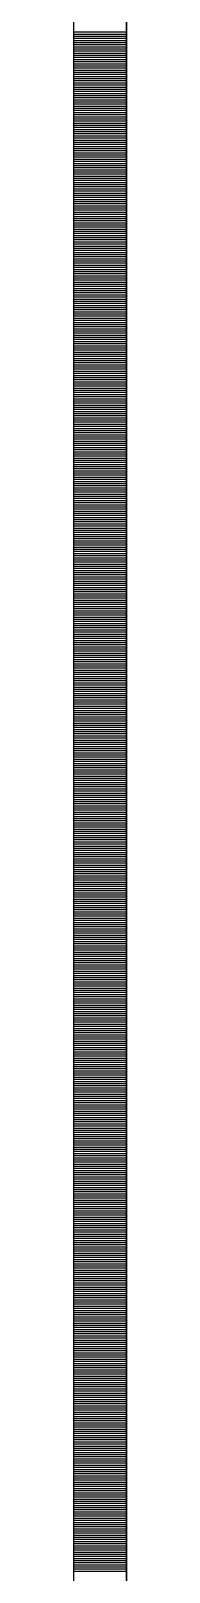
# Model space of a CAD drawing. Header units: millimetres. Extents: x -231292 to 573618, y -153144 to 564035.
# Drawn here: x 8548 to 8573, y 221993 to 222720 of the extents above; entities that cross this region are included whole.
import ezdxf

# ---------------------------------------------------------------- set-up
doc = ezdxf.new("R2010")
doc.units = ezdxf.units.MM
doc.layers.add('АР_Тонкая', color=250, linetype='Continuous', lineweight=5)
doc.layers.add('АР_Штриховка', color=250, linetype='Continuous', lineweight=0)

msp = doc.modelspace()

# ---------------------------------------------------------------- linework, layer by layer
at = {"layer": 'АР_Тонкая', "color": 18, "linetype": 'Continuous', "lineweight": 25, "true_color": 0x000000}
for p, q in [((8548.243, 263866.253), (8548.243, 187666.253)), ((8573.243, 263866.253), (8573.243, 187666.253)), ((8573.243, 187666.253), (8573.243, 263866.253))]:
    msp.add_line(p, q, dxfattribs=at)
at = {"layer": 'АР_Штриховка', "color": 18, "linetype": 'Continuous', "lineweight": 25, "true_color": 0x000000}
for p, q in [((8548.243, 222719.002), (8573.243, 222719.002)), ((8548.243, 222718.002), (8573.243, 222718.002)), ((8548.243, 222717.002), (8573.243, 222717.002)), ((8548.243, 222716.002), (8573.243, 222716.002)), ((8548.243, 222715.002), (8573.243, 222715.002)), ((8548.243, 222714.002), (8573.243, 222714.002)), ((8548.243, 222713.002), (8573.243, 222713.002)), ((8548.243, 222712.002), (8573.243, 222712.002)), ((8548.243, 222711.002), (8573.243, 222711.002)), ((8548.243, 222710.002), (8573.243, 222710.002)), ((8548.243, 222709.002), (8573.243, 222709.002)), ((8548.243, 222708.002), (8573.243, 222708.002)), ((8548.243, 222707.002), (8573.243, 222707.002)), ((8548.243, 222706.002), (8573.243, 222706.002)), ((8548.243, 222705.002), (8573.243, 222705.002)), ((8548.243, 222704.002), (8573.243, 222704.002)), ((8548.243, 222703.002), (8573.243, 222703.002)), ((8548.243, 222702.002), (8573.243, 222702.002)), ((8548.243, 222701.002), (8573.243, 222701.002)), ((8548.243, 222700.002), (8573.243, 222700.002)), ((8548.243, 222699.002), (8573.243, 222699.002)), ((8548.243, 222698.002), (8573.243, 222698.002)), ((8548.243, 222697.002), (8573.243, 222697.002)), ((8548.243, 222696.002), (8573.243, 222696.002)), ((8548.243, 222695.002), (8573.243, 222695.002)), ((8548.243, 222694.002), (8573.243, 222694.002)), ((8548.243, 222693.002), (8573.243, 222693.002)), ((8548.243, 222692.002), (8573.243, 222692.002)), ((8548.243, 222691.002), (8573.243, 222691.002)), ((8548.243, 222690.002), (8573.243, 222690.002)), ((8548.243, 222689.002), (8573.243, 222689.002)), ((8548.243, 222688.002), (8573.243, 222688.002)), ((8548.243, 222687.002), (8573.243, 222687.002)), ((8548.243, 222686.002), (8573.243, 222686.002)), ((8548.243, 222685.002), (8573.243, 222685.002)), ((8548.243, 222684.002), (8573.243, 222684.002)), ((8548.243, 222683.002), (8573.243, 222683.002)), ((8548.243, 222682.002), (8573.243, 222682.002)), ((8548.243, 222681.002), (8573.243, 222681.002)), ((8548.243, 222680.002), (8573.243, 222680.002)), ((8548.243, 222679.002), (8573.243, 222679.002)), ((8548.243, 222678.002), (8573.243, 222678.002)), ((8548.243, 222677.002), (8573.243, 222677.002)), ((8548.243, 222676.002), (8573.243, 222676.002)), ((8548.243, 222675.002), (8573.243, 222675.002)), ((8548.243, 222674.002), (8573.243, 222674.002)), ((8548.243, 222673.002), (8573.243, 222673.002)), ((8548.243, 222672.002), (8573.243, 222672.002)), ((8548.243, 222671.002), (8573.243, 222671.002)), ((8548.243, 222670.002), (8573.243, 222670.002)), ((8548.243, 222669.002), (8573.243, 222669.002)), ((8548.243, 222668.002), (8573.243, 222668.002)), ((8548.243, 222667.002), (8573.243, 222667.002)), ((8548.243, 222666.002), (8573.243, 222666.002)), ((8548.243, 222665.002), (8573.243, 222665.002)), ((8548.243, 222664.002), (8573.243, 222664.002)), ((8548.243, 222663.002), (8573.243, 222663.002)), ((8548.243, 222662.002), (8573.243, 222662.002)), ((8548.243, 222661.002), (8573.243, 222661.002)), ((8548.243, 222660.002), (8573.243, 222660.002)), ((8548.243, 222659.002), (8573.243, 222659.002)), ((8548.243, 222658.002), (8573.243, 222658.002)), ((8548.243, 222657.002), (8573.243, 222657.002)), ((8548.243, 222656.002), (8573.243, 222656.002)), ((8548.243, 222655.002), (8573.243, 222655.002)), ((8548.243, 222654.002), (8573.243, 222654.002)), ((8548.243, 222653.002), (8573.243, 222653.002)), ((8548.243, 222652.002), (8573.243, 222652.002)), ((8548.243, 222651.002), (8573.243, 222651.002)), ((8548.243, 222650.002), (8573.243, 222650.002)), ((8548.243, 222649.002), (8573.243, 222649.002)), ((8548.243, 222648.002), (8573.243, 222648.002)), ((8548.243, 222647.002), (8573.243, 222647.002)), ((8548.243, 222646.002), (8573.243, 222646.002)), ((8548.243, 222645.002), (8573.243, 222645.002)), ((8548.243, 222644.002), (8573.243, 222644.002)), ((8548.243, 222643.002), (8573.243, 222643.002)), ((8548.243, 222642.002), (8573.243, 222642.002)), ((8548.243, 222641.002), (8573.243, 222641.002)), ((8548.243, 222640.002), (8573.243, 222640.002)), ((8548.243, 222639.002), (8573.243, 222639.002)), ((8548.243, 222638.002), (8573.243, 222638.002)), ((8548.243, 222637.002), (8573.243, 222637.002)), ((8548.243, 222636.002), (8573.243, 222636.002)), ((8548.243, 222635.002), (8573.243, 222635.002)), ((8548.243, 222634.002), (8573.243, 222634.002)), ((8548.243, 222633.002), (8573.243, 222633.002)), ((8548.243, 222632.002), (8573.243, 222632.002)), ((8548.243, 222631.002), (8573.243, 222631.002)), ((8548.243, 222630.002), (8573.243, 222630.002)), ((8548.243, 222629.002), (8573.243, 222629.002)), ((8548.243, 222628.002), (8573.243, 222628.002)), ((8548.243, 222627.002), (8573.243, 222627.002)), ((8548.243, 222626.002), (8573.243, 222626.002)), ((8548.243, 222625.002), (8573.243, 222625.002)), ((8548.243, 222624.002), (8573.243, 222624.002)), ((8548.243, 222623.002), (8573.243, 222623.002)), ((8548.243, 222622.002), (8573.243, 222622.002)), ((8548.243, 222621.002), (8573.243, 222621.002)), ((8548.243, 222620.002), (8573.243, 222620.002)), ((8548.243, 222619.002), (8573.243, 222619.002)), ((8548.243, 222618.002), (8573.243, 222618.002)), ((8548.243, 222617.002), (8573.243, 222617.002)), ((8548.243, 222616.002), (8573.243, 222616.002)), ((8548.243, 222615.002), (8573.243, 222615.002)), ((8548.243, 222614.002), (8573.243, 222614.002)), ((8548.243, 222613.002), (8573.243, 222613.002)), ((8548.243, 222612.002), (8573.243, 222612.002)), ((8548.243, 222611.002), (8573.243, 222611.002)), ((8548.243, 222610.002), (8573.243, 222610.002)), ((8548.243, 222609.002), (8573.243, 222609.002)), ((8548.243, 222608.002), (8573.243, 222608.002)), ((8548.243, 222607.002), (8573.243, 222607.002)), ((8548.243, 222606.002), (8573.243, 222606.002)), ((8548.243, 222605.002), (8573.243, 222605.002)), ((8548.243, 222604.002), (8573.243, 222604.002)), ((8548.243, 222603.002), (8573.243, 222603.002)), ((8548.243, 222602.002), (8573.243, 222602.002)), ((8548.243, 222601.002), (8573.243, 222601.002)), ((8548.243, 222600.002), (8573.243, 222600.002)), ((8548.243, 222599.002), (8573.243, 222599.002)), ((8548.243, 222598.002), (8573.243, 222598.002)), ((8548.243, 222597.002), (8573.243, 222597.002)), ((8548.243, 222596.002), (8573.243, 222596.002)), ((8548.243, 222595.002), (8573.243, 222595.002)), ((8548.243, 222594.002), (8573.243, 222594.002)), ((8548.243, 222593.002), (8573.243, 222593.002)), ((8548.243, 222592.002), (8573.243, 222592.002)), ((8548.243, 222591.002), (8573.243, 222591.002)), ((8548.243, 222590.002), (8573.243, 222590.002)), ((8548.243, 222589.002), (8573.243, 222589.002)), ((8548.243, 222588.002), (8573.243, 222588.002)), ((8548.243, 222587.002), (8573.243, 222587.002)), ((8548.243, 222586.002), (8573.243, 222586.002)), ((8548.243, 222585.002), (8573.243, 222585.002)), ((8548.243, 222584.002), (8573.243, 222584.002)), ((8548.243, 222583.002), (8573.243, 222583.002)), ((8548.243, 222582.002), (8573.243, 222582.002)), ((8548.243, 222581.002), (8573.243, 222581.002)), ((8548.243, 222580.002), (8573.243, 222580.002)), ((8548.243, 222579.002), (8573.243, 222579.002)), ((8548.243, 222578.002), (8573.243, 222578.002)), ((8548.243, 222577.002), (8573.243, 222577.002)), ((8548.243, 222576.002), (8573.243, 222576.002)), ((8548.243, 222575.002), (8573.243, 222575.002)), ((8548.243, 222574.002), (8573.243, 222574.002)), ((8548.243, 222573.002), (8573.243, 222573.002)), ((8548.243, 222572.002), (8573.243, 222572.002)), ((8548.243, 222571.002), (8573.243, 222571.002)), ((8548.243, 222570.002), (8573.243, 222570.002)), ((8548.243, 222569.002), (8573.243, 222569.002)), ((8548.243, 222568.002), (8573.243, 222568.002)), ((8548.243, 222567.002), (8573.243, 222567.002)), ((8548.243, 222566.002), (8573.243, 222566.002)), ((8548.243, 222565.002), (8573.243, 222565.002)), ((8548.243, 222564.002), (8573.243, 222564.002)), ((8548.243, 222563.002), (8573.243, 222563.002)), ((8548.243, 222562.002), (8573.243, 222562.002)), ((8548.243, 222561.002), (8573.243, 222561.002)), ((8548.243, 222560.002), (8573.243, 222560.002)), ((8548.243, 222559.002), (8573.243, 222559.002)), ((8548.243, 222558.002), (8573.243, 222558.002)), ((8548.243, 222557.002), (8573.243, 222557.002)), ((8548.243, 222556.002), (8573.243, 222556.002)), ((8548.243, 222555.002), (8573.243, 222555.002)), ((8548.243, 222554.002), (8573.243, 222554.002)), ((8548.243, 222553.002), (8573.243, 222553.002)), ((8548.243, 222552.002), (8573.243, 222552.002)), ((8548.243, 222551.002), (8573.243, 222551.002)), ((8548.243, 222550.002), (8573.243, 222550.002)), ((8548.243, 222549.002), (8573.243, 222549.002)), ((8548.243, 222548.002), (8573.243, 222548.002)), ((8548.243, 222547.002), (8573.243, 222547.002)), ((8548.243, 222546.002), (8573.243, 222546.002)), ((8548.243, 222545.002), (8573.243, 222545.002)), ((8548.243, 222544.002), (8573.243, 222544.002)), ((8548.243, 222543.002), (8573.243, 222543.002)), ((8548.243, 222542.002), (8573.243, 222542.002)), ((8548.243, 222541.002), (8573.243, 222541.002)), ((8548.243, 222540.002), (8573.243, 222540.002)), ((8548.243, 222539.002), (8573.243, 222539.002)), ((8548.243, 222538.002), (8573.243, 222538.002)), ((8548.243, 222537.002), (8573.243, 222537.002)), ((8548.243, 222536.002), (8573.243, 222536.002)), ((8548.243, 222535.002), (8573.243, 222535.002)), ((8548.243, 222534.002), (8573.243, 222534.002)), ((8548.243, 222533.002), (8573.243, 222533.002)), ((8548.243, 222532.002), (8573.243, 222532.002)), ((8548.243, 222531.002), (8573.243, 222531.002)), ((8548.243, 222530.002), (8573.243, 222530.002)), ((8548.243, 222529.002), (8573.243, 222529.002)), ((8548.243, 222528.002), (8573.243, 222528.002)), ((8548.243, 222527.002), (8573.243, 222527.002)), ((8548.243, 222526.002), (8573.243, 222526.002)), ((8548.243, 222525.002), (8573.243, 222525.002)), ((8548.243, 222524.002), (8573.243, 222524.002)), ((8548.243, 222523.002), (8573.243, 222523.002)), ((8548.243, 222522.002), (8573.243, 222522.002)), ((8548.243, 222521.002), (8573.243, 222521.002)), ((8548.243, 222520.002), (8573.243, 222520.002)), ((8548.243, 222519.002), (8573.243, 222519.002)), ((8548.243, 222518.002), (8573.243, 222518.002)), ((8548.243, 222517.002), (8573.243, 222517.002)), ((8548.243, 222516.002), (8573.243, 222516.002)), ((8548.243, 222515.002), (8573.243, 222515.002)), ((8548.243, 222514.002), (8573.243, 222514.002)), ((8548.243, 222513.002), (8573.243, 222513.002)), ((8548.243, 222512.002), (8573.243, 222512.002)), ((8548.243, 222511.002), (8573.243, 222511.002)), ((8548.243, 222510.002), (8573.243, 222510.002)), ((8548.243, 222509.002), (8573.243, 222509.002)), ((8548.243, 222508.002), (8573.243, 222508.002)), ((8548.243, 222507.002), (8573.243, 222507.002)), ((8548.243, 222506.002), (8573.243, 222506.002)), ((8548.243, 222505.002), (8573.243, 222505.002)), ((8548.243, 222504.002), (8573.243, 222504.002)), ((8548.243, 222503.002), (8573.243, 222503.002)), ((8548.243, 222502.002), (8573.243, 222502.002)), ((8548.243, 222501.002), (8573.243, 222501.002)), ((8548.243, 222500.002), (8573.243, 222500.002)), ((8548.243, 222499.002), (8573.243, 222499.002)), ((8548.243, 222498.002), (8573.243, 222498.002)), ((8548.243, 222497.002), (8573.243, 222497.002)), ((8548.243, 222496.002), (8573.243, 222496.002)), ((8548.243, 222495.002), (8573.243, 222495.002)), ((8548.243, 222494.002), (8573.243, 222494.002)), ((8548.243, 222493.002), (8573.243, 222493.002)), ((8548.243, 222492.002), (8573.243, 222492.002)), ((8548.243, 222491.002), (8573.243, 222491.002)), ((8548.243, 222490.002), (8573.243, 222490.002)), ((8548.243, 222489.002), (8573.243, 222489.002)), ((8548.243, 222488.002), (8573.243, 222488.002)), ((8548.243, 222487.002), (8573.243, 222487.002)), ((8548.243, 222486.002), (8573.243, 222486.002)), ((8548.243, 222485.002), (8573.243, 222485.002)), ((8548.243, 222484.002), (8573.243, 222484.002)), ((8548.243, 222483.002), (8573.243, 222483.002)), ((8548.243, 222482.002), (8573.243, 222482.002)), ((8548.243, 222481.002), (8573.243, 222481.002)), ((8548.243, 222480.002), (8573.243, 222480.002)), ((8548.243, 222479.002), (8573.243, 222479.002)), ((8548.243, 222478.002), (8573.243, 222478.002)), ((8548.243, 222477.002), (8573.243, 222477.002)), ((8548.243, 222476.002), (8573.243, 222476.002)), ((8548.243, 222475.002), (8573.243, 222475.002)), ((8548.243, 222474.002), (8573.243, 222474.002)), ((8548.243, 222473.002), (8573.243, 222473.002)), ((8548.243, 222472.002), (8573.243, 222472.002)), ((8548.243, 222471.002), (8573.243, 222471.002)), ((8548.243, 222470.002), (8573.243, 222470.002)), ((8548.243, 222469.002), (8573.243, 222469.002)), ((8548.243, 222468.002), (8573.243, 222468.002)), ((8548.243, 222467.002), (8573.243, 222467.002)), ((8548.243, 222466.002), (8573.243, 222466.002)), ((8548.243, 222465.002), (8573.243, 222465.002)), ((8548.243, 222464.002), (8573.243, 222464.002)), ((8548.243, 222463.002), (8573.243, 222463.002)), ((8548.243, 222462.002), (8573.243, 222462.002)), ((8548.243, 222461.002), (8573.243, 222461.002)), ((8548.243, 222460.002), (8573.243, 222460.002)), ((8548.243, 222459.002), (8573.243, 222459.002)), ((8548.243, 222458.002), (8573.243, 222458.002)), ((8548.243, 222457.002), (8573.243, 222457.002)), ((8548.243, 222456.002), (8573.243, 222456.002)), ((8548.243, 222455.002), (8573.243, 222455.002)), ((8548.243, 222454.002), (8573.243, 222454.002)), ((8548.243, 222453.002), (8573.243, 222453.002)), ((8548.243, 222452.002), (8573.243, 222452.002)), ((8548.243, 222451.002), (8573.243, 222451.002)), ((8548.243, 222450.002), (8573.243, 222450.002)), ((8548.243, 222449.002), (8573.243, 222449.002)), ((8548.243, 222448.002), (8573.243, 222448.002)), ((8548.243, 222447.002), (8573.243, 222447.002)), ((8548.243, 222446.002), (8573.243, 222446.002)), ((8548.243, 222445.002), (8573.243, 222445.002)), ((8548.243, 222444.002), (8573.243, 222444.002)), ((8548.243, 222443.002), (8573.243, 222443.002)), ((8548.243, 222442.002), (8573.243, 222442.002)), ((8548.243, 222441.002), (8573.243, 222441.002)), ((8548.243, 222440.002), (8573.243, 222440.002)), ((8548.243, 222439.002), (8573.243, 222439.002)), ((8548.243, 222438.002), (8573.243, 222438.002)), ((8548.243, 222437.002), (8573.243, 222437.002)), ((8548.243, 222436.002), (8573.243, 222436.002)), ((8548.243, 222435.002), (8573.243, 222435.002)), ((8548.243, 222434.002), (8573.243, 222434.002)), ((8548.243, 222433.002), (8573.243, 222433.002)), ((8548.243, 222432.002), (8573.243, 222432.002)), ((8548.243, 222431.002), (8573.243, 222431.002)), ((8548.243, 222430.002), (8573.243, 222430.002)), ((8548.243, 222429.002), (8573.243, 222429.002)), ((8548.243, 222428.002), (8573.243, 222428.002)), ((8548.243, 222427.002), (8573.243, 222427.002)), ((8548.243, 222426.002), (8573.243, 222426.002)), ((8548.243, 222425.002), (8573.243, 222425.002)), ((8548.243, 222424.002), (8573.243, 222424.002)), ((8548.243, 222423.002), (8573.243, 222423.002)), ((8548.243, 222422.002), (8573.243, 222422.002)), ((8548.243, 222421.002), (8573.243, 222421.002)), ((8548.243, 222420.002), (8573.243, 222420.002)), ((8548.243, 222419.002), (8573.243, 222419.002)), ((8548.243, 222418.002), (8573.243, 222418.002)), ((8548.243, 222417.002), (8573.243, 222417.002)), ((8548.243, 222416.002), (8573.243, 222416.002)), ((8548.243, 222415.002), (8573.243, 222415.002)), ((8548.243, 222414.002), (8573.243, 222414.002)), ((8548.243, 222413.002), (8573.243, 222413.002)), ((8548.243, 222412.002), (8573.243, 222412.002)), ((8548.243, 222411.002), (8573.243, 222411.002)), ((8548.243, 222410.002), (8573.243, 222410.002)), ((8548.243, 222409.002), (8573.243, 222409.002)), ((8548.243, 222408.002), (8573.243, 222408.002)), ((8548.243, 222407.002), (8573.243, 222407.002)), ((8548.243, 222406.002), (8573.243, 222406.002)), ((8548.243, 222405.002), (8573.243, 222405.002)), ((8548.243, 222404.002), (8573.243, 222404.002)), ((8548.243, 222403.002), (8573.243, 222403.002)), ((8548.243, 222402.002), (8573.243, 222402.002)), ((8548.243, 222401.002), (8573.243, 222401.002)), ((8548.243, 222400.002), (8573.243, 222400.002)), ((8548.243, 222399.002), (8573.243, 222399.002)), ((8548.243, 222398.002), (8573.243, 222398.002)), ((8548.243, 222397.002), (8573.243, 222397.002)), ((8548.243, 222396.002), (8573.243, 222396.002)), ((8548.243, 222395.002), (8573.243, 222395.002)), ((8548.243, 222394.002), (8573.243, 222394.002)), ((8548.243, 222393.002), (8573.243, 222393.002)), ((8548.243, 222392.002), (8573.243, 222392.002)), ((8548.243, 222391.002), (8573.243, 222391.002)), ((8548.243, 222390.002), (8573.243, 222390.002)), ((8548.243, 222389.002), (8573.243, 222389.002)), ((8548.243, 222388.002), (8573.243, 222388.002)), ((8548.243, 222387.002), (8573.243, 222387.002)), ((8548.243, 222386.002), (8573.243, 222386.002)), ((8548.243, 222385.002), (8573.243, 222385.002)), ((8548.243, 222384.002), (8573.243, 222384.002)), ((8548.243, 222383.002), (8573.243, 222383.002)), ((8548.243, 222382.002), (8573.243, 222382.002)), ((8548.243, 222381.002), (8573.243, 222381.002)), ((8548.243, 222380.002), (8573.243, 222380.002)), ((8548.243, 222379.002), (8573.243, 222379.002)), ((8548.243, 222378.002), (8573.243, 222378.002)), ((8548.243, 222377.002), (8573.243, 222377.002)), ((8548.243, 222376.002), (8573.243, 222376.002)), ((8548.243, 222375.002), (8573.243, 222375.002)), ((8548.243, 222374.002), (8573.243, 222374.002)), ((8548.243, 222373.002), (8573.243, 222373.002)), ((8548.243, 222372.002), (8573.243, 222372.002)), ((8548.243, 222371.002), (8573.243, 222371.002)), ((8548.243, 222370.002), (8573.243, 222370.002)), ((8548.243, 222369.002), (8573.243, 222369.002)), ((8548.243, 222368.002), (8573.243, 222368.002)), ((8548.243, 222367.002), (8573.243, 222367.002)), ((8548.243, 222366.002), (8573.243, 222366.002)), ((8548.243, 222365.002), (8573.243, 222365.002)), ((8548.243, 222364.002), (8573.243, 222364.002)), ((8548.243, 222363.002), (8573.243, 222363.002)), ((8548.243, 222362.002), (8573.243, 222362.002)), ((8548.243, 222361.002), (8573.243, 222361.002)), ((8548.243, 222360.002), (8573.243, 222360.002)), ((8548.243, 222359.002), (8573.243, 222359.002)), ((8548.243, 222358.002), (8573.243, 222358.002)), ((8548.243, 222357.002), (8573.243, 222357.002)), ((8548.243, 222356.002), (8573.243, 222356.002)), ((8548.243, 222355.002), (8573.243, 222355.002)), ((8548.243, 222354.002), (8573.243, 222354.002)), ((8548.243, 222353.002), (8573.243, 222353.002)), ((8548.243, 222352.002), (8573.243, 222352.002)), ((8548.243, 222351.002), (8573.243, 222351.002)), ((8548.243, 222350.002), (8573.243, 222350.002)), ((8548.243, 222349.002), (8573.243, 222349.002)), ((8548.243, 222348.002), (8573.243, 222348.002)), ((8548.243, 222347.002), (8573.243, 222347.002)), ((8548.243, 222346.002), (8573.243, 222346.002)), ((8548.243, 222345.002), (8573.243, 222345.002)), ((8548.243, 222344.002), (8573.243, 222344.002)), ((8548.243, 222343.002), (8573.243, 222343.002)), ((8548.243, 222342.002), (8573.243, 222342.002)), ((8548.243, 222341.002), (8573.243, 222341.002)), ((8548.243, 222340.002), (8573.243, 222340.002)), ((8548.243, 222339.002), (8573.243, 222339.002)), ((8548.243, 222338.002), (8573.243, 222338.002)), ((8548.243, 222337.002), (8573.243, 222337.002)), ((8548.243, 222336.002), (8573.243, 222336.002)), ((8548.243, 222335.002), (8573.243, 222335.002)), ((8548.243, 222334.002), (8573.243, 222334.002)), ((8548.243, 222333.002), (8573.243, 222333.002)), ((8548.243, 222332.002), (8573.243, 222332.002)), ((8548.243, 222331.002), (8573.243, 222331.002)), ((8548.243, 222330.002), (8573.243, 222330.002)), ((8548.243, 222329.002), (8573.243, 222329.002)), ((8548.243, 222328.002), (8573.243, 222328.002)), ((8548.243, 222327.002), (8573.243, 222327.002)), ((8548.243, 222326.002), (8573.243, 222326.002)), ((8548.243, 222325.002), (8573.243, 222325.002)), ((8548.243, 222324.002), (8573.243, 222324.002)), ((8548.243, 222323.002), (8573.243, 222323.002)), ((8548.243, 222322.002), (8573.243, 222322.002)), ((8548.243, 222321.002), (8573.243, 222321.002)), ((8548.243, 222320.002), (8573.243, 222320.002)), ((8548.243, 222319.002), (8573.243, 222319.002)), ((8548.243, 222318.002), (8573.243, 222318.002)), ((8548.243, 222317.002), (8573.243, 222317.002)), ((8548.243, 222316.002), (8573.243, 222316.002)), ((8548.243, 222315.002), (8573.243, 222315.002)), ((8548.243, 222314.002), (8573.243, 222314.002)), ((8548.243, 222313.002), (8573.243, 222313.002)), ((8548.243, 222312.002), (8573.243, 222312.002)), ((8548.243, 222311.002), (8573.243, 222311.002)), ((8548.243, 222310.002), (8573.243, 222310.002)), ((8548.243, 222309.002), (8573.243, 222309.002)), ((8548.243, 222308.002), (8573.243, 222308.002)), ((8548.243, 222307.002), (8573.243, 222307.002)), ((8548.243, 222306.002), (8573.243, 222306.002)), ((8548.243, 222305.002), (8573.243, 222305.002)), ((8548.243, 222304.002), (8573.243, 222304.002)), ((8548.243, 222303.002), (8573.243, 222303.002)), ((8548.243, 222302.002), (8573.243, 222302.002)), ((8548.243, 222301.002), (8573.243, 222301.002)), ((8548.243, 222300.002), (8573.243, 222300.002)), ((8548.243, 222299.002), (8573.243, 222299.002)), ((8548.243, 222298.002), (8573.243, 222298.002)), ((8548.243, 222297.002), (8573.243, 222297.002)), ((8548.243, 222296.002), (8573.243, 222296.002)), ((8548.243, 222295.002), (8573.243, 222295.002)), ((8548.243, 222294.002), (8573.243, 222294.002)), ((8548.243, 222293.002), (8573.243, 222293.002)), ((8548.243, 222292.002), (8573.243, 222292.002)), ((8548.243, 222291.002), (8573.243, 222291.002)), ((8548.243, 222290.002), (8573.243, 222290.002)), ((8548.243, 222289.002), (8573.243, 222289.002)), ((8548.243, 222288.002), (8573.243, 222288.002)), ((8548.243, 222287.002), (8573.243, 222287.002)), ((8548.243, 222286.002), (8573.243, 222286.002)), ((8548.243, 222285.002), (8573.243, 222285.002)), ((8548.243, 222284.002), (8573.243, 222284.002)), ((8548.243, 222283.002), (8573.243, 222283.002)), ((8548.243, 222282.002), (8573.243, 222282.002)), ((8548.243, 222281.002), (8573.243, 222281.002)), ((8548.243, 222280.002), (8573.243, 222280.002)), ((8548.243, 222279.002), (8573.243, 222279.002)), ((8548.243, 222278.002), (8573.243, 222278.002)), ((8548.243, 222277.002), (8573.243, 222277.002)), ((8548.243, 222276.002), (8573.243, 222276.002)), ((8548.243, 222275.002), (8573.243, 222275.002)), ((8548.243, 222274.002), (8573.243, 222274.002)), ((8548.243, 222273.002), (8573.243, 222273.002)), ((8548.243, 222272.002), (8573.243, 222272.002)), ((8548.243, 222271.002), (8573.243, 222271.002)), ((8548.243, 222270.002), (8573.243, 222270.002)), ((8548.243, 222269.002), (8573.243, 222269.002)), ((8548.243, 222268.002), (8573.243, 222268.002)), ((8548.243, 222267.002), (8573.243, 222267.002)), ((8548.243, 222266.002), (8573.243, 222266.002)), ((8548.243, 222265.002), (8573.243, 222265.002)), ((8548.243, 222264.002), (8573.243, 222264.002)), ((8548.243, 222263.002), (8573.243, 222263.002)), ((8548.243, 222262.002), (8573.243, 222262.002)), ((8548.243, 222261.002), (8573.243, 222261.002)), ((8548.243, 222260.002), (8573.243, 222260.002)), ((8548.243, 222259.002), (8573.243, 222259.002)), ((8548.243, 222258.002), (8573.243, 222258.002)), ((8548.243, 222257.002), (8573.243, 222257.002)), ((8548.243, 222256.002), (8573.243, 222256.002)), ((8548.243, 222255.002), (8573.243, 222255.002)), ((8548.243, 222254.002), (8573.243, 222254.002)), ((8548.243, 222253.002), (8573.243, 222253.002)), ((8548.243, 222252.002), (8573.243, 222252.002)), ((8548.243, 222251.002), (8573.243, 222251.002)), ((8548.243, 222250.002), (8573.243, 222250.002)), ((8548.243, 222249.002), (8573.243, 222249.002)), ((8548.243, 222248.002), (8573.243, 222248.002)), ((8548.243, 222247.002), (8573.243, 222247.002)), ((8548.243, 222246.002), (8573.243, 222246.002)), ((8548.243, 222245.002), (8573.243, 222245.002)), ((8548.243, 222244.002), (8573.243, 222244.002)), ((8548.243, 222243.002), (8573.243, 222243.002)), ((8548.243, 222242.002), (8573.243, 222242.002)), ((8548.243, 222241.002), (8573.243, 222241.002)), ((8548.243, 222240.002), (8573.243, 222240.002)), ((8548.243, 222239.002), (8573.243, 222239.002)), ((8548.243, 222238.002), (8573.243, 222238.002)), ((8548.243, 222237.002), (8573.243, 222237.002)), ((8548.243, 222236.002), (8573.243, 222236.002)), ((8548.243, 222235.002), (8573.243, 222235.002)), ((8548.243, 222234.002), (8573.243, 222234.002)), ((8548.243, 222233.002), (8573.243, 222233.002)), ((8548.243, 222232.002), (8573.243, 222232.002)), ((8548.243, 222231.002), (8573.243, 222231.002)), ((8548.243, 222230.002), (8573.243, 222230.002)), ((8548.243, 222229.002), (8573.243, 222229.002)), ((8548.243, 222228.002), (8573.243, 222228.002)), ((8548.243, 222227.002), (8573.243, 222227.002)), ((8548.243, 222226.002), (8573.243, 222226.002)), ((8548.243, 222225.002), (8573.243, 222225.002)), ((8548.243, 222224.002), (8573.243, 222224.002)), ((8548.243, 222223.002), (8573.243, 222223.002)), ((8548.243, 222222.002), (8573.243, 222222.002)), ((8548.243, 222221.002), (8573.243, 222221.002)), ((8548.243, 222220.002), (8573.243, 222220.002)), ((8548.243, 222219.002), (8573.243, 222219.002)), ((8548.243, 222218.002), (8573.243, 222218.002)), ((8548.243, 222217.002), (8573.243, 222217.002)), ((8548.243, 222216.002), (8573.243, 222216.002)), ((8548.243, 222215.002), (8573.243, 222215.002)), ((8548.243, 222214.002), (8573.243, 222214.002)), ((8548.243, 222213.002), (8573.243, 222213.002)), ((8548.243, 222212.002), (8573.243, 222212.002)), ((8548.243, 222211.002), (8573.243, 222211.002)), ((8548.243, 222210.002), (8573.243, 222210.002)), ((8548.243, 222209.002), (8573.243, 222209.002)), ((8548.243, 222208.002), (8573.243, 222208.002)), ((8548.243, 222207.002), (8573.243, 222207.002)), ((8548.243, 222206.002), (8573.243, 222206.002)), ((8548.243, 222205.002), (8573.243, 222205.002)), ((8548.243, 222204.002), (8573.243, 222204.002)), ((8548.243, 222203.002), (8573.243, 222203.002)), ((8548.243, 222202.002), (8573.243, 222202.002)), ((8548.243, 222201.002), (8573.243, 222201.002)), ((8548.243, 222200.002), (8573.243, 222200.002)), ((8548.243, 222199.002), (8573.243, 222199.002)), ((8548.243, 222198.002), (8573.243, 222198.002)), ((8548.243, 222197.002), (8573.243, 222197.002)), ((8548.243, 222196.002), (8573.243, 222196.002)), ((8548.243, 222195.002), (8573.243, 222195.002)), ((8548.243, 222194.002), (8573.243, 222194.002)), ((8548.243, 222193.002), (8573.243, 222193.002)), ((8548.243, 222192.002), (8573.243, 222192.002)), ((8548.243, 222191.002), (8573.243, 222191.002)), ((8548.243, 222190.002), (8573.243, 222190.002)), ((8548.243, 222189.002), (8573.243, 222189.002)), ((8548.243, 222188.002), (8573.243, 222188.002)), ((8548.243, 222187.002), (8573.243, 222187.002)), ((8548.243, 222186.002), (8573.243, 222186.002)), ((8548.243, 222185.002), (8573.243, 222185.002)), ((8548.243, 222184.002), (8573.243, 222184.002)), ((8548.243, 222183.002), (8573.243, 222183.002)), ((8548.243, 222182.002), (8573.243, 222182.002)), ((8548.243, 222181.002), (8573.243, 222181.002)), ((8548.243, 222180.002), (8573.243, 222180.002)), ((8548.243, 222179.002), (8573.243, 222179.002)), ((8548.243, 222178.002), (8573.243, 222178.002)), ((8548.243, 222177.002), (8573.243, 222177.002)), ((8548.243, 222176.002), (8573.243, 222176.002)), ((8548.243, 222175.002), (8573.243, 222175.002)), ((8548.243, 222174.002), (8573.243, 222174.002)), ((8548.243, 222173.002), (8573.243, 222173.002)), ((8548.243, 222172.002), (8573.243, 222172.002)), ((8548.243, 222171.002), (8573.243, 222171.002)), ((8548.243, 222170.002), (8573.243, 222170.002)), ((8548.243, 222169.002), (8573.243, 222169.002)), ((8548.243, 222168.002), (8573.243, 222168.002)), ((8548.243, 222167.002), (8573.243, 222167.002)), ((8548.243, 222166.002), (8573.243, 222166.002)), ((8548.243, 222165.002), (8573.243, 222165.002)), ((8548.243, 222164.002), (8573.243, 222164.002)), ((8548.243, 222163.002), (8573.243, 222163.002)), ((8548.243, 222162.002), (8573.243, 222162.002)), ((8548.243, 222161.002), (8573.243, 222161.002)), ((8548.243, 222160.002), (8573.243, 222160.002)), ((8548.243, 222159.002), (8573.243, 222159.002)), ((8548.243, 222158.002), (8573.243, 222158.002)), ((8548.243, 222157.002), (8573.243, 222157.002)), ((8548.243, 222156.002), (8573.243, 222156.002)), ((8548.243, 222155.002), (8573.243, 222155.002)), ((8548.243, 222154.002), (8573.243, 222154.002)), ((8548.243, 222153.002), (8573.243, 222153.002)), ((8548.243, 222152.002), (8573.243, 222152.002)), ((8548.243, 222151.002), (8573.243, 222151.002)), ((8548.243, 222150.002), (8573.243, 222150.002)), ((8548.243, 222149.002), (8573.243, 222149.002)), ((8548.243, 222148.002), (8573.243, 222148.002)), ((8548.243, 222147.002), (8573.243, 222147.002)), ((8548.243, 222146.002), (8573.243, 222146.002)), ((8548.243, 222145.002), (8573.243, 222145.002)), ((8548.243, 222144.002), (8573.243, 222144.002)), ((8548.243, 222143.002), (8573.243, 222143.002)), ((8548.243, 222142.002), (8573.243, 222142.002)), ((8548.243, 222141.002), (8573.243, 222141.002)), ((8548.243, 222140.002), (8573.243, 222140.002)), ((8548.243, 222139.002), (8573.243, 222139.002)), ((8548.243, 222138.002), (8573.243, 222138.002)), ((8548.243, 222137.002), (8573.243, 222137.002)), ((8548.243, 222136.002), (8573.243, 222136.002)), ((8548.243, 222135.002), (8573.243, 222135.002)), ((8548.243, 222134.002), (8573.243, 222134.002)), ((8548.243, 222133.002), (8573.243, 222133.002)), ((8548.243, 222132.002), (8573.243, 222132.002)), ((8548.243, 222131.002), (8573.243, 222131.002)), ((8548.243, 222130.002), (8573.243, 222130.002)), ((8548.243, 222129.002), (8573.243, 222129.002)), ((8548.243, 222128.002), (8573.243, 222128.002)), ((8548.243, 222127.002), (8573.243, 222127.002)), ((8548.243, 222126.002), (8573.243, 222126.002)), ((8548.243, 222125.002), (8573.243, 222125.002)), ((8548.243, 222124.002), (8573.243, 222124.002)), ((8548.243, 222123.002), (8573.243, 222123.002)), ((8548.243, 222122.002), (8573.243, 222122.002)), ((8548.243, 222121.002), (8573.243, 222121.002)), ((8548.243, 222120.002), (8573.243, 222120.002)), ((8548.243, 222119.002), (8573.243, 222119.002)), ((8548.243, 222118.002), (8573.243, 222118.002)), ((8548.243, 222117.002), (8573.243, 222117.002)), ((8548.243, 222116.002), (8573.243, 222116.002)), ((8548.243, 222115.002), (8573.243, 222115.002)), ((8548.243, 222114.002), (8573.243, 222114.002)), ((8548.243, 222113.002), (8573.243, 222113.002)), ((8548.243, 222112.002), (8573.243, 222112.002)), ((8548.243, 222111.002), (8573.243, 222111.002)), ((8548.243, 222110.002), (8573.243, 222110.002)), ((8548.243, 222109.002), (8573.243, 222109.002)), ((8548.243, 222108.002), (8573.243, 222108.002)), ((8548.243, 222107.002), (8573.243, 222107.002)), ((8548.243, 222106.002), (8573.243, 222106.002)), ((8548.243, 222105.002), (8573.243, 222105.002)), ((8548.243, 222104.002), (8573.243, 222104.002)), ((8548.243, 222103.002), (8573.243, 222103.002)), ((8548.243, 222102.002), (8573.243, 222102.002)), ((8548.243, 222101.002), (8573.243, 222101.002)), ((8548.243, 222100.002), (8573.243, 222100.002)), ((8548.243, 222099.002), (8573.243, 222099.002)), ((8548.243, 222098.002), (8573.243, 222098.002)), ((8548.243, 222097.002), (8573.243, 222097.002)), ((8548.243, 222096.002), (8573.243, 222096.002)), ((8548.243, 222095.002), (8573.243, 222095.002)), ((8548.243, 222094.002), (8573.243, 222094.002)), ((8548.243, 222093.002), (8573.243, 222093.002)), ((8548.243, 222092.002), (8573.243, 222092.002)), ((8548.243, 222091.002), (8573.243, 222091.002)), ((8548.243, 222090.002), (8573.243, 222090.002)), ((8548.243, 222089.002), (8573.243, 222089.002)), ((8548.243, 222088.002), (8573.243, 222088.002)), ((8548.243, 222087.002), (8573.243, 222087.002)), ((8548.243, 222086.002), (8573.243, 222086.002)), ((8548.243, 222085.002), (8573.243, 222085.002)), ((8548.243, 222084.002), (8573.243, 222084.002)), ((8548.243, 222083.002), (8573.243, 222083.002)), ((8548.243, 222082.002), (8573.243, 222082.002)), ((8548.243, 222081.002), (8573.243, 222081.002)), ((8548.243, 222080.002), (8573.243, 222080.002)), ((8548.243, 222079.002), (8573.243, 222079.002)), ((8548.243, 222078.002), (8573.243, 222078.002)), ((8548.243, 222077.002), (8573.243, 222077.002)), ((8548.243, 222076.002), (8573.243, 222076.002)), ((8548.243, 222075.002), (8573.243, 222075.002)), ((8548.243, 222074.002), (8573.243, 222074.002)), ((8548.243, 222073.002), (8573.243, 222073.002)), ((8548.243, 222072.002), (8573.243, 222072.002)), ((8548.243, 222071.002), (8573.243, 222071.002)), ((8548.243, 222070.002), (8573.243, 222070.002)), ((8548.243, 222069.002), (8573.243, 222069.002)), ((8548.243, 222068.002), (8573.243, 222068.002)), ((8548.243, 222067.002), (8573.243, 222067.002)), ((8548.243, 222066.002), (8573.243, 222066.002)), ((8548.243, 222065.002), (8573.243, 222065.002)), ((8548.243, 222064.002), (8573.243, 222064.002)), ((8548.243, 222063.002), (8573.243, 222063.002)), ((8548.243, 222062.002), (8573.243, 222062.002)), ((8548.243, 222061.002), (8573.243, 222061.002)), ((8548.243, 222060.002), (8573.243, 222060.002)), ((8548.243, 222059.002), (8573.243, 222059.002)), ((8548.243, 222058.002), (8573.243, 222058.002)), ((8548.243, 222057.002), (8573.243, 222057.002)), ((8548.243, 222056.002), (8573.243, 222056.002)), ((8548.243, 222055.002), (8573.243, 222055.002)), ((8548.243, 222054.002), (8573.243, 222054.002)), ((8548.243, 222053.002), (8573.243, 222053.002)), ((8548.243, 222052.002), (8573.243, 222052.002)), ((8548.243, 222051.002), (8573.243, 222051.002)), ((8548.243, 222050.002), (8573.243, 222050.002)), ((8548.243, 222049.002), (8573.243, 222049.002)), ((8548.243, 222048.002), (8573.243, 222048.002)), ((8548.243, 222047.002), (8573.243, 222047.002)), ((8548.243, 222046.002), (8573.243, 222046.002)), ((8548.243, 222045.002), (8573.243, 222045.002)), ((8548.243, 222044.002), (8573.243, 222044.002)), ((8548.243, 222043.002), (8573.243, 222043.002)), ((8548.243, 222042.002), (8573.243, 222042.002)), ((8548.243, 222041.002), (8573.243, 222041.002)), ((8548.243, 222040.002), (8573.243, 222040.002)), ((8548.243, 222039.002), (8573.243, 222039.002)), ((8548.243, 222038.002), (8573.243, 222038.002)), ((8548.243, 222037.002), (8573.243, 222037.002)), ((8548.243, 222036.002), (8573.243, 222036.002)), ((8548.243, 222035.002), (8573.243, 222035.002)), ((8548.243, 222034.002), (8573.243, 222034.002)), ((8548.243, 222033.002), (8573.243, 222033.002)), ((8548.243, 222032.002), (8573.243, 222032.002)), ((8548.243, 222031.002), (8573.243, 222031.002)), ((8548.243, 222030.002), (8573.243, 222030.002)), ((8548.243, 222029.002), (8573.243, 222029.002)), ((8548.243, 222028.002), (8573.243, 222028.002)), ((8548.243, 222027.002), (8573.243, 222027.002)), ((8548.243, 222026.002), (8573.243, 222026.002)), ((8548.243, 222025.002), (8573.243, 222025.002)), ((8548.243, 222024.002), (8573.243, 222024.002)), ((8548.243, 222023.002), (8573.243, 222023.002)), ((8548.243, 222022.002), (8573.243, 222022.002)), ((8548.243, 222021.002), (8573.243, 222021.002)), ((8548.243, 222020.002), (8573.243, 222020.002)), ((8548.243, 222019.002), (8573.243, 222019.002)), ((8548.243, 222018.002), (8573.243, 222018.002)), ((8548.243, 222017.002), (8573.243, 222017.002)), ((8548.243, 222016.002), (8573.243, 222016.002)), ((8548.243, 222015.002), (8573.243, 222015.002)), ((8548.243, 222014.002), (8573.243, 222014.002)), ((8548.243, 222013.002), (8573.243, 222013.002)), ((8548.243, 222012.002), (8573.243, 222012.002)), ((8548.243, 222011.002), (8573.243, 222011.002)), ((8548.243, 222010.002), (8573.243, 222010.002)), ((8548.243, 222009.002), (8573.243, 222009.002)), ((8548.243, 222008.002), (8573.243, 222008.002)), ((8548.243, 222007.002), (8573.243, 222007.002)), ((8548.243, 222006.002), (8573.243, 222006.002)), ((8548.243, 222005.002), (8573.243, 222005.002)), ((8548.243, 222004.002), (8573.243, 222004.002)), ((8548.243, 222003.002), (8573.243, 222003.002)), ((8548.243, 222002.002), (8573.243, 222002.002)), ((8548.243, 222001.002), (8573.243, 222001.002)), ((8548.243, 222000.002), (8573.243, 222000.002)), ((8548.243, 221999.002), (8573.243, 221999.002)), ((8548.243, 221998.002), (8573.243, 221998.002)), ((8548.243, 221997.002), (8573.243, 221997.002)), ((8548.243, 221996.002), (8573.243, 221996.002)), ((8548.243, 221995.002), (8573.243, 221995.002)), ((8548.243, 221994.002), (8573.243, 221994.002)), ((8548.243, 221993.002), (8573.243, 221993.002))]:
    msp.add_line(p, q, dxfattribs=at)

doc.saveas('drawing.dxf')
